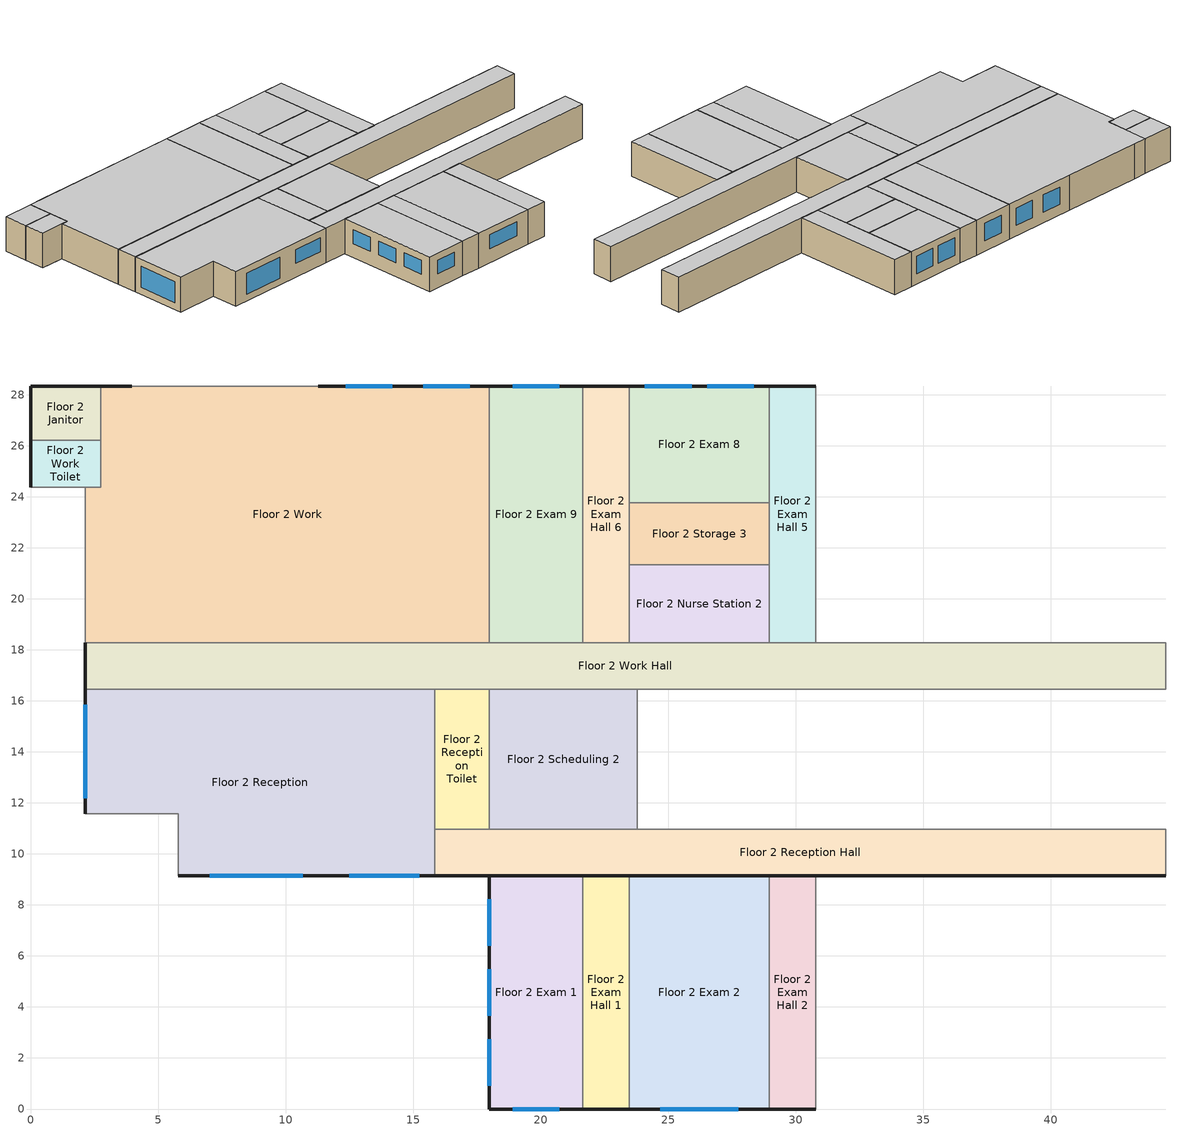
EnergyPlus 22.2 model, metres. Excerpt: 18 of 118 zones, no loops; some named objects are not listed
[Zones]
Floor 2 Exam 1
 floor adiabatic (INT-FLOOR-TOPSIDE): 17.98,9.14 21.64,9.14 21.64,0 17.98,0 z3.05
 wall outside (Steel Frame Non-res Ext Wall): 17.98,9.14 17.98,0 21.64,0 z3.05:6.1
 wall adiabatic (int-walls): 21.64,0 21.64,9.14 17.98,9.14 z3.05:6.1
 window (Window Non-res Fixed): 17.98,2.74 17.98,0.91 / 17.98,8.23 17.98,6.4 / 17.98,5.49 17.98,3.66 / 18.9,0 20.73,0 z4.27:5.49
 ceiling adiabatic (INT-FLOOR-UNDERSIDE): 21.64,0 21.64,9.14 17.98,9.14 17.98,0 z6.1
Floor 2 Reception Toilet
 floor adiabatic (INT-FLOOR-TOPSIDE): 17.98,16.46 17.98,10.97 15.85,10.97 15.85,16.46 z3.05
 wall adiabatic (int-walls): 17.98,10.97 17.98,16.46 15.85,16.46 15.85,10.97 17.98,10.97 z3.05:6.1
 ceiling adiabatic (INT-FLOOR-UNDERSIDE): 15.85,16.46 15.85,10.97 17.98,10.97 17.98,16.46 z6.1
Floor 2 Exam Hall 5
 floor adiabatic (INT-FLOOR-TOPSIDE): 28.96,18.29 28.96,28.35 30.78,28.35 30.78,18.29 z3.05
 wall outside (Steel Frame Non-res Ext Wall): 30.78,28.35 28.96,28.35 z3.05:6.1
 wall adiabatic (int-walls): 28.96,28.35 28.96,18.29 30.78,18.29 30.78,28.35 z3.05:6.1
 ceiling adiabatic (INT-FLOOR-UNDERSIDE): 28.96,18.29 30.78,18.29 30.78,28.35 28.96,28.35 z6.1
Floor 2 Work Hall
 floor adiabatic (INT-FLOOR-TOPSIDE): 2.13,16.46 2.13,18.29 44.5,18.29 44.5,16.46 z3.05
 wall outside (Steel Frame Non-res Ext Wall): 2.13,18.29 2.13,16.46 z3.05:6.1
 wall adiabatic (int-walls): 2.13,16.46 44.5,16.46 44.5,18.29 2.13,18.29 z3.05:6.1
 ceiling adiabatic (INT-FLOOR-UNDERSIDE): 44.5,16.46 44.5,18.29 2.13,18.29 2.13,16.46 z6.1
Floor 2 Storage 3
 floor adiabatic (INT-FLOOR-TOPSIDE): 28.96,21.34 23.47,21.34 23.47,23.77 28.96,23.77 z3.05
 wall adiabatic (int-walls): 23.47,21.34 28.96,21.34 28.96,23.77 23.47,23.77 23.47,21.34 z3.05:6.1
 ceiling adiabatic (INT-FLOOR-UNDERSIDE): 23.47,21.34 28.96,21.34 28.96,23.77 23.47,23.77 z6.1
Floor 2 Reception
 floor adiabatic (INT-FLOOR-TOPSIDE): 2.13,16.46 15.85,16.46 15.85,9.14 5.79,9.14 5.79,11.58 2.13,11.58 z3.05
 wall outside (Steel Frame Non-res Ext Wall): 5.79,9.14 15.85,9.14 / 2.13,16.46 2.13,11.58 z3.05:6.1
 wall adiabatic (int-walls): 15.85,9.14 15.85,16.46 2.13,16.46 z3.05:6.1
 wall to SW Stair (int-walls): 2.13,11.58 5.79,11.58 5.79,9.14 z3.05:6.1
 window (Window Non-res Fixed): 2.13,15.85 2.13,12.19 / 7.01,9.14 10.67,9.14 z3.66:5.49; 12.5,9.14 15.24,9.14 z4.27:5.49
 ceiling adiabatic (INT-FLOOR-UNDERSIDE): 2.13,16.46 2.13,11.58 5.79,11.58 5.79,9.14 15.85,9.14 15.85,16.46 z6.1
Floor 2 Reception Hall
 floor adiabatic (INT-FLOOR-TOPSIDE): 15.85,10.97 44.5,10.97 44.5,9.14 15.85,9.14 z3.05
 wall outside (Steel Frame Non-res Ext Wall): 15.85,9.14 44.5,9.14 z3.05:6.1
 wall adiabatic (int-walls): 44.5,9.14 44.5,10.97 15.85,10.97 15.85,9.14 z3.05:6.1
 ceiling adiabatic (INT-FLOOR-UNDERSIDE): 15.85,9.14 44.5,9.14 44.5,10.97 15.85,10.97 z6.1
Floor 2 Exam 9
 floor adiabatic (INT-FLOOR-TOPSIDE): 17.98,28.35 21.64,28.35 21.64,18.29 17.98,18.29 z3.05
 wall outside (Steel Frame Non-res Ext Wall): 21.64,28.35 17.98,28.35 z3.05:6.1
 wall adiabatic (int-walls): 17.98,28.35 17.98,18.29 21.64,18.29 21.64,28.35 z3.05:6.1
 window (Window Non-res Fixed): 20.73,28.35 18.9,28.35 z3.96:5.49
 ceiling adiabatic (INT-FLOOR-UNDERSIDE): 17.98,28.35 17.98,18.29 21.64,18.29 21.64,28.35 z6.1
Floor 2 Exam 2
 floor adiabatic (INT-FLOOR-TOPSIDE): 23.47,9.14 28.96,9.14 28.96,0 23.47,0 z3.05
 wall outside (Steel Frame Non-res Ext Wall): 23.47,0 28.96,0 z3.05:6.1
 wall adiabatic (int-walls): 28.96,0 28.96,9.14 23.47,9.14 23.47,0 z3.05:6.1
 window (Window Non-res Fixed): 24.69,0 27.74,0 z4.27:5.49
 ceiling adiabatic (INT-FLOOR-UNDERSIDE): 28.96,0 28.96,9.14 23.47,9.14 23.47,0 z6.1
Floor 2 Exam Hall 2
 floor adiabatic (INT-FLOOR-TOPSIDE): 28.96,0 28.96,9.14 30.78,9.14 30.78,0 z3.05
 wall outside (Steel Frame Non-res Ext Wall): 28.96,0 30.78,0 z3.05:6.1
 wall adiabatic (int-walls): 30.78,0 30.78,9.14 28.96,9.14 28.96,0 z3.05:6.1
 ceiling adiabatic (INT-FLOOR-UNDERSIDE): 30.78,9.14 28.96,9.14 28.96,0 30.78,0 z6.1
Floor 2 Nurse Station 2
 floor adiabatic (INT-FLOOR-TOPSIDE): 28.96,21.34 28.96,18.29 23.47,18.29 23.47,21.34 z3.05
 wall adiabatic (int-walls): 28.96,18.29 28.96,21.34 23.47,21.34 23.47,18.29 28.96,18.29 z3.05:6.1
 ceiling adiabatic (INT-FLOOR-UNDERSIDE): 28.96,21.34 23.47,21.34 23.47,18.29 28.96,18.29 z6.1
Floor 2 Exam Hall 1
 floor adiabatic (INT-FLOOR-TOPSIDE): 21.64,9.14 23.47,9.14 23.47,0 21.64,0 z3.05
 wall outside (Steel Frame Non-res Ext Wall): 21.64,0 23.47,0 z3.05:6.1
 wall adiabatic (int-walls): 23.47,0 23.47,9.14 21.64,9.14 21.64,0 z3.05:6.1
 ceiling adiabatic (INT-FLOOR-UNDERSIDE): 23.47,9.14 21.64,9.14 21.64,0 23.47,0 z6.1
Floor 2 Work Toilet
 floor adiabatic (INT-FLOOR-TOPSIDE): 0,24.38 0,26.21 2.74,26.21 2.74,24.38 z3.05
 wall outside (Steel Frame Non-res Ext Wall): 0,26.21 0,24.38 z3.05:6.1
 wall to NW Elevator (int-walls): 0,24.38 2.13,24.38 z3.05:6.1
 wall adiabatic (int-walls): 2.13,24.38 2.74,24.38 2.74,26.21 0,26.21 z3.05:6.1
 ceiling adiabatic (INT-FLOOR-UNDERSIDE): 0,24.38 2.74,24.38 2.74,26.21 0,26.21 z6.1
Floor 2 Janitor
 floor adiabatic (INT-FLOOR-TOPSIDE): 0,26.21 0,28.35 2.74,28.35 2.74,26.21 z3.05
 wall outside (Steel Frame Non-res Ext Wall): 2.74,28.35 0,28.35 0,26.21 z3.05:6.1
 wall adiabatic (int-walls): 0,26.21 2.74,26.21 2.74,28.35 z3.05:6.1
 ceiling adiabatic (INT-FLOOR-UNDERSIDE): 0,28.35 0,26.21 2.74,26.21 2.74,28.35 z6.1
Floor 2 Work
 floor adiabatic (INT-FLOOR-TOPSIDE): 17.98,28.35 17.98,18.29 2.13,18.29 2.13,24.38 2.74,24.38 2.74,28.35 z3.05
 wall outside (Steel Frame Non-res Ext Wall): 17.98,28.35 11.28,28.35 / 3.96,28.35 2.74,28.35 z3.05:6.1
 wall adiabatic (int-walls): 2.74,28.35 2.74,24.38 2.13,24.38 / 2.13,18.29 17.98,18.29 17.98,28.35 z3.05:6.1
 wall to NW Elevator (int-walls): 2.13,24.38 2.13,18.29 z3.05:6.1
 wall to NW Stair (int-walls): 11.28,28.35 3.96,28.35 z3.05:6.1
 window (Window Non-res Fixed): 17.22,28.35 15.39,28.35 / 14.17,28.35 12.34,28.35 z3.96:5.49
 ceiling adiabatic (INT-FLOOR-UNDERSIDE): 2.13,18.29 17.98,18.29 17.98,28.35 2.74,28.35 2.74,24.38 2.13,24.38 z6.1
Floor 2 Scheduling 2
 floor adiabatic (INT-FLOOR-TOPSIDE): 17.98,16.46 23.77,16.46 23.77,10.97 17.98,10.97 z3.05
 wall adiabatic (int-walls): 17.98,16.46 17.98,10.97 23.77,10.97 23.77,16.46 17.98,16.46 z3.05:6.1
 ceiling adiabatic (INT-FLOOR-UNDERSIDE): 17.98,10.97 23.77,10.97 23.77,16.46 17.98,16.46 z6.1
Floor 2 Exam Hall 6
 floor adiabatic (INT-FLOOR-TOPSIDE): 21.64,28.35 23.47,28.35 23.47,18.29 21.64,18.29 z3.05
 wall outside (Steel Frame Non-res Ext Wall): 23.47,28.35 21.64,28.35 z3.05:6.1
 wall adiabatic (int-walls): 21.64,28.35 21.64,18.29 23.47,18.29 23.47,28.35 z3.05:6.1
 ceiling adiabatic (INT-FLOOR-UNDERSIDE): 23.47,28.35 21.64,28.35 21.64,18.29 23.47,18.29 z6.1
Floor 2 Exam 8
 floor adiabatic (INT-FLOOR-TOPSIDE): 28.96,28.35 28.96,23.77 23.47,23.77 23.47,28.35 z3.05
 wall outside (Steel Frame Non-res Ext Wall): 28.96,28.35 23.47,28.35 z3.05:6.1
 wall adiabatic (int-walls): 23.47,28.35 23.47,23.77 28.96,23.77 28.96,28.35 z3.05:6.1
 window (Window Non-res Fixed): 25.91,28.35 24.08,28.35 / 28.35,28.35 26.52,28.35 z3.96:5.49
 ceiling adiabatic (INT-FLOOR-UNDERSIDE): 28.96,23.77 28.96,28.35 23.47,28.35 23.47,23.77 z6.1
[Building]
Ref Bldg OutPatient New2004_v1.3_5.0: North Axis {deg}=0; Terrain=City; Loads Convergence Tolerance Value {W}=0.04; Temperature Convergence Tolerance Value {deltaC}=0.2; Solar Distribution=FullInteriorAndExterior; Maximum Number of Warmup Days=25; Minimum Number of Warmup Days=6
[Site:Location]
USA NM-ALBUQUERQUE: Latitude {deg}=35.03; Longitude {deg}=-106.62; Time Zone {hr}=-7; Elevation {m}=1619
[SizingPeriod:DesignDay] Day of Month=21; Humidity Condition Type=Wetbulb; Barometric Pressure {Pa}=83328; Rain Indicator=No; Snow Indicator=No; Daylight Saving Time Indicator=No; Solar Model Indicator=ASHRAEClearSky
Name | Month | Day Type | Maximum Dry-Bulb Temperature {C} | Daily Dry-Bulb Temperature Range {deltaC} | Wetbulb or DewPoint at Maximum Dry-Bulb {C} | Wind Speed {m/s} | Wind Direction {deg} | Sky Clearness
ALBUQUERQUE Ann Htg 99.6% Condns DB | 1 | WinterDesignDay | -9 | 0 | -9 | 3.3 | 0 | 0
ALBUQUERQUE Ann Clg .4% Condns WB=>MDB | 7 | SummerDesignDay | 28.3 | 14.1 | 18.5 | 4.4 | 260 | 1
[Site:WaterMainsTemperature]
Calculation Method=CORRELATION; Annual Average Outdoor Air Temperature {C}=13.18; Maximum Difference In Monthly Average Outdoor Air Temperatures {deltaC}=24
[Site:GroundTemperature:BuildingSurface]
19.213, 19.212, 19.191, 19.196, 20.446, 21.39, 21.565, 21.74, 21.83, 19.836, 19.374, 19.272
[Construction]
Steel Frame Non-res Ext Wall: Wood Siding, Steel Frame NonRes Wall Insulation, 1/2IN Gypsum
int-walls: 1/2IN Gypsum, 1/2IN Gypsum
INT-FLOOR-TOPSIDE: MAT-CC05 4 HW CONCRETE, CP02 CARPET PAD
INT-FLOOR-UNDERSIDE: CP02 CARPET PAD, MAT-CC05 4 HW CONCRETE
Window Non-res Fixed: NonRes Fixed Assembly Window
InteriorFurnishings: Std Wood 6inch
[Material] Thermal Absorptance=0.9
Name | Roughness | Thickness {m} | Conductivity {W/m-K} | Density {kg/m3} | Specific Heat {J/kg-K} | Solar Absorptance | Visible Absorptance
Steel Frame NonRes Wall Insulation | MediumRough | 0.0539159 | 0.049 | 265 | 836.8 | 0.7 | 0.7
Std Wood 6inch | MediumSmooth | 0.15 | 0.12 | 540 | 1210 | 0.7 | 0.7
Wood Siding | MediumSmooth | 0.01 | 0.11 | 544.62 | 1210 | 0.78 | 0.78
1/2IN Gypsum | Smooth | 0.0127 | 0.16 | 784.9 | 830 | 0.92 | 0.92
MAT-CC05 4 HW CONCRETE | Rough | 0.1016 | 1.311 | 2240 | 836.8 | 0.7 | 0.7
[WindowMaterial:SimpleGlazingSystem]
NonRes Fixed Assembly Window: U-Factor {W/m2-K}=3.23646; Solar Heat Gain Coefficient=0.39
[Material:NoMass]
CP02 CARPET PAD: Roughness=VeryRough; Thermal Resistance {m2-K/W}=0.2165; Thermal Absorptance=0.9; Solar Absorptance=0.7; Visible Absorptance=0.8
[Zone] Type=1; Multiplier=1; Floor Area {m2}=autocalculate; Part of Total Floor Area=Yes
Floor 2 Exam 1; Floor 2 Exam 2; Floor 2 Exam 8; Floor 2 Exam 9; Floor 2 Exam Hall 1; Floor 2 Exam Hall 2; Floor 2 Exam Hall 5; Floor 2 Exam Hall 6; Floor 2 Janitor; Floor 2 Nurse Station 2; Floor 2 Reception; Floor 2 Reception Hall; Floor 2 Reception Toilet; Floor 2 Scheduling 2; Floor 2 Storage 3; Floor 2 Work; Floor 2 Work Hall; Floor 2 Work Toilet
[People] Number of People Schedule=BLDG_OCC_SCH; Number of People Calculation Method=Area/person; Fraction Radiant=0.3; Sensible Heat Fraction=AUTOCALCULATE; Activity Level Schedule=ACTIVITY_SCH; Enable ASHRAE 55 Comfort Warnings=No; Mean Radiant Temperature Calculation Type=ZoneAveraged; Work Efficiency Schedule=WORK_EFF_SCH; Clothing Insulation Calculation Method=ClothingInsulationSchedule; Clothing Insulation Schedule=CLOTHING_SCH; Air Velocity Schedule=AIR_VELO_SCH; Thermal Comfort Model 1 Type=FANGER
Name | Zone or ZoneList or Space or SpaceList | Floor Area per Person {m2/person}
Floor 2 Exam 1 People | Floor 2 Exam 1 | 5
Floor 2 Exam 2 People | Floor 2 Exam 2 | 5
Floor 2 Exam 8 People | Floor 2 Exam 8 | 5
Floor 2 Exam 9 People | Floor 2 Exam 9 | 5
Floor 2 Nurse Station 2 People | Floor 2 Nurse Station 2 | 5
Floor 2 Reception People | Floor 2 Reception | 3.33
Floor 2 Scheduling 2 People | Floor 2 Scheduling 2 | 20
Floor 2 Work People | Floor 2 Work | 20
[Lights] Schedule=BLDG_LIGHT_SCH; Design Level Calculation Method=Watts/Area; Return Air Fraction=0; Fraction Radiant=0.7; Fraction Visible=0.2; Fraction Replaceable=1; Return Air Fraction Calculated from Plenum Temperature=No
Name | Zone or ZoneList or Space or SpaceList | Watts per Zone Floor Area {W/m2}
Floor 2 Exam 1_Lights | Floor 2 Exam 1 | 16.15
Floor 2 Exam 2_Lights | Floor 2 Exam 2 | 16.15
Floor 2 Exam 8_Lights | Floor 2 Exam 8 | 16.15
Floor 2 Exam 9_Lights | Floor 2 Exam 9 | 16.15
Floor 2 Exam Hall 1_Lights | Floor 2 Exam Hall 1 | 10.76
Floor 2 Exam Hall 2_Lights | Floor 2 Exam Hall 2 | 10.76
Floor 2 Exam Hall 5_Lights | Floor 2 Exam Hall 5 | 10.76
Floor 2 Exam Hall 6_Lights | Floor 2 Exam Hall 6 | 10.76
Floor 2 Janitor_Lights | Floor 2 Janitor | 9.69
Floor 2 Nurse Station 2_Lights | Floor 2 Nurse Station 2 | 10.76
Floor 2 Reception Hall_Lights | Floor 2 Reception Hall | 10.76
Floor 2 Reception Toilet_Lights | Floor 2 Reception Toilet | 9.69
Floor 2 Reception_Lights | Floor 2 Reception | 13.99
Floor 2 Scheduling 2_Lights | Floor 2 Scheduling 2 | 11.84
Floor 2 Storage 3_Lights | Floor 2 Storage 3 | 9.69
Floor 2 Work Hall_Lights | Floor 2 Work Hall | 10.76
Floor 2 Work Toilet_Lights | Floor 2 Work Toilet | 9.69
Floor 2 Work_Lights | Floor 2 Work | 11.84
[ElectricEquipment] Fraction Latent=0
Name | Zone or ZoneList or Space or SpaceList | Schedule | Design Level Calculation Method | Watts per Zone Floor Area {W/m2} | Fraction Radiant | Fraction Lost | Design Level {W}
Floor 2 Exam 1_PlugMisc_Equip | Floor 2 Exam 1 | BLDG_EQUIP_SCH | Watts/Area | 11.84 | 0.5 | 0
Floor 2 Exam 2_PlugMisc_Equip | Floor 2 Exam 2 | BLDG_EQUIP_SCH | Watts/Area | 11.84 | 0.5 | 0
Floor 2 Exam 8_PlugMisc_Equip | Floor 2 Exam 8 | BLDG_EQUIP_SCH | Watts/Area | 11.84 | 0.5 | 0
Floor 2 Exam 9_PlugMisc_Equip | Floor 2 Exam 9 | BLDG_EQUIP_SCH | Watts/Area | 11.84 | 0.5 | 0
Floor 2 Exam Hall 1_PlugMisc_Equip | Floor 2 Exam Hall 1 | BLDG_EQUIP_SCH | Watts/Area | 4.31 | 0.5 | 0
Floor 2 Exam Hall 2_PlugMisc_Equip | Floor 2 Exam Hall 2 | BLDG_EQUIP_SCH | Watts/Area | 4.31 | 0.5 | 0
Floor 2 Exam Hall 5_PlugMisc_Equip | Floor 2 Exam Hall 5 | BLDG_EQUIP_SCH | Watts/Area | 4.31 | 0.5 | 0
Floor 2 Exam Hall 6_PlugMisc_Equip | Floor 2 Exam Hall 6 | BLDG_EQUIP_SCH | Watts/Area | 4.31 | 0.5 | 0
Floor 2 Nurse Station 2_PlugMisc_Equip | Floor 2 Nurse Station 2 | BLDG_EQUIP_SCH | Watts/Area | 21.53 | 0.5 | 0
Floor 2 Reception Hall_PlugMisc_Equip | Floor 2 Reception Hall | BLDG_EQUIP_SCH | Watts/Area | 4.31 | 0.5 | 0
Floor 2 Reception Toilet_PlugMisc_Equip | Floor 2 Reception Toilet | BLDG_EQUIP_SCH | Watts/Area | 4.31 | 0.3 | 0.7
Floor 2 Reception Toilet_ZoneExhaustFans | Floor 2 Reception Toilet | AHU-2_Fan_Sch | EquipmentLevel |  | 0 | 1 | 36.6531
Floor 2 Reception_PlugMisc_Equip | Floor 2 Reception | BLDG_EQUIP_SCH | Watts/Area | 11.84 | 0.5 | 0
Floor 2 Scheduling 2_PlugMisc_Equip | Floor 2 Scheduling 2 | BLDG_EQUIP_SCH | Watts/Area | 11.84 | 0.5 | 0
Floor 2 Work Hall_PlugMisc_Equip | Floor 2 Work Hall | BLDG_EQUIP_SCH | Watts/Area | 4.31 | 0.5 | 0
Floor 2 Work Toilet_PlugMisc_Equip | Floor 2 Work Toilet | BLDG_EQUIP_SCH | Watts/Area | 4.31 | 0.3 | 0.7
Floor 2 Work Toilet_ZoneExhaustFans | Floor 2 Work Toilet | AHU-2_Fan_Sch | EquipmentLevel |  | 0 | 1 | 15.7101
Floor 2 Work_PlugMisc_Equip | Floor 2 Work | BLDG_EQUIP_SCH | Watts/Area | 11.84 | 0.5 | 0
[Exterior:Lights]
Exterior Facade Lighting: Schedule=ALWAYS_ON; Design Level {W}=14095; Control Option=AstronomicalClock
[ZoneInfiltration:DesignFlowRate] Schedule=INFIL_SCH; Design Flow Rate Calculation Method=Flow/ExteriorWallArea; Flow Rate per Exterior Surface Area {m3/s-m2}=0.000302; Constant Term Coefficient=1; Temperature Term Coefficient=0; Velocity Term Coefficient=0; Velocity Squared Term Coefficient=0
Name | Zone or ZoneList or Space or SpaceList
Floor 2 Exam 1_Infiltration | Floor 2 Exam 1
Floor 2 Exam 2_Infiltration | Floor 2 Exam 2
Floor 2 Exam 8_Infiltration | Floor 2 Exam 8
Floor 2 Exam 9_Infiltration | Floor 2 Exam 9
Floor 2 Janitor_Infiltration | Floor 2 Janitor
Floor 2 Reception_Infiltration | Floor 2 Reception
Floor 2 Work Toilet_Infiltration | Floor 2 Work Toilet
Floor 2 Work_Infiltration | Floor 2 Work
[InternalMass] Construction=InteriorFurnishings
Name | Zone or ZoneList | Surface Area {m2}
Floor 2 Exam 1 Internal Mass | Floor 2 Exam 1 | 66.8902
Floor 2 Exam 2 Internal Mass | Floor 2 Exam 2 | 100.3353
Floor 2 Exam 8 Internal Mass | Floor 2 Exam 8 | 50.1676
Floor 2 Exam 9 Internal Mass | Floor 2 Exam 9 | 73.5792
Floor 2 Exam Hall 1 Internal Mass | Floor 2 Exam Hall 1 | 33.4451
Floor 2 Exam Hall 2 Internal Mass | Floor 2 Exam Hall 2 | 33.4451
Floor 2 Exam Hall 5 Internal Mass | Floor 2 Exam Hall 5 | 36.7896
Floor 2 Exam Hall 6 Internal Mass | Floor 2 Exam Hall 6 | 36.7896
Floor 2 Janitor Internal Mass | Floor 2 Janitor | 11.7058
Floor 2 Nurse Station 2 Internal Mass | Floor 2 Nurse Station 2 | 33.4451
Floor 2 Reception Hall Internal Mass | Floor 2 Reception Hall | 104.7946
Floor 2 Reception Internal Mass | Floor 2 Reception | 182.8332
Floor 2 Reception Toilet Internal Mass | Floor 2 Reception Toilet | 23.4116
Floor 2 Scheduling 2 Internal Mass | Floor 2 Scheduling 2 | 63.5457
Floor 2 Storage 3 Internal Mass | Floor 2 Storage 3 | 26.7561
Floor 2 Work Hall Internal Mass | Floor 2 Work Hall | 154.9623
Floor 2 Work Internal Mass | Floor 2 Work | 314.0123
Floor 2 Work Toilet Internal Mass | Floor 2 Work Toilet | 10.0335
[ZoneMixing] Schedule=AHU-2_Fan_Sch; Delta Temperature {deltaC}=0
Name | Zone or Space | Design Flow Rate Calculation Method | Flow Rate per Floor Area {m3/s-m2} | Source Zone or Space | Design Flow Rate {m3/s}
Floor 2 Janitor Transfer Air | Floor 2 Janitor | Flow/Area | 0.00075 | Floor 2 Lounge
Floor 2 Reception Toilet Transfer Air | Floor 2 Reception Toilet | Flow/Zone |  | Floor 2 Reception | 0.09911
Floor 2 Storage 3 Transfer Air | Floor 2 Storage 3 | Flow/Area | 0.00075 | Floor 2 Office
Floor 2 Utility Transfer Air | Floor 2 Utility | Flow/Area | 0.00075 | Floor 2 Work Hall
Floor 2 Work Toilet Transfer Air | Floor 2 Work Toilet | Flow/Zone |  | Floor 2 Work | 0.04248
[Schedule:Compact]
ALWAYS_ON: Through: 12/31, For: AllDays, Until: 24:00, 1
BLDG_EQUIP_SCH: Through: 12/31, For: Weekdays SummerDesignDay, Until: 04:00, 0.3, Until: 06:00, 0.5, Until: 18:00, 1, Until: 20:00, 0.5, Until: 24:00, 0.3, For: Saturday, Until: 07:00, 0.3, Until: 09:00, 0.5, Until: 15:00, 0.8, Until: 20:00, 0.5, Until: 24:00, 0.3, For: AllOtherDays, Until: 08:00, 0.3, Until: 17:00, 0.5, Until: 24:00, 0.3
BLDG_LIGHT_SCH: Through: 12/31, For: Weekdays SummerDesignDay, Until: 04:00, 0.1, Until: 06:00, 0.3, Until: 07:00, 0.6, Until: 18:00, 0.9, Until: 20:00, 0.6, Until: 22:00, 0.3, Until: 24:00, 0.1, For: Saturday, Until: 07:00, 0.1, Until: 09:00, 0.3, Until: 15:00, 0.4, Until: 20:00, 0.3, Until: 24:00, 0.1, For: AllOtherDays, Until: 08:00, 0.05, Until: 17:00, 0.1, Until: 24:00, 0.05
BLDG_OCC_SCH: Through: 12/31, For: Weekdays SummerDesignDay, Until: 04:00, 0.05, Until: 06:00, 0.2, Until: 07:00, 0.5, Until: 18:00, 0.9, Until: 20:00, 0.5, Until: 22:00, 0.2, Until: 24:00, 0.05, For: Saturday, Until: 07:00, 0.05, Until: 09:00, 0.2, Until: 15:00, 0.3, Until: 20:00, 0.2, Until: 24:00, 0.05, For: AllOtherDays, Until: 08:00, 0, Until: 17:00, 0.05, Until: 24:00, 0
CLOTHING_SCH: Through: 04/30, For: AllDays, Until: 24:00, 1, Through: 09/30, For: AllDays, Until: 24:00, 0.5, Through: 12/31, For: AllDays, Until: 24:00, 1
WORK_EFF_SCH: Through: 12/31, For: AllDays, Until: 24:00, 0
AIR_VELO_SCH: Through: 12/31, For: AllDays, Until: 24:00, 0.2
ACTIVITY_SCH: Through: 12/31, For: AllDays, Until: 24:00, 120
INFIL_SCH: Through: 12/31, For: SummerDesignDay WinterDesignDay, Until: 24:00, 1, For: AllOtherDays, Until: 24:00, 0.5
AHU-2_Fan_Sch: Through: 12/31, For: Weekdays Saturday, Until: 06:00, 0, Until: 18:00, 1, Until: 24:00, 0, For: SummerDesignDay WinterDesignDay, Until: 24:00, 1, For: AllOtherDays, Until: 24:00, 0
